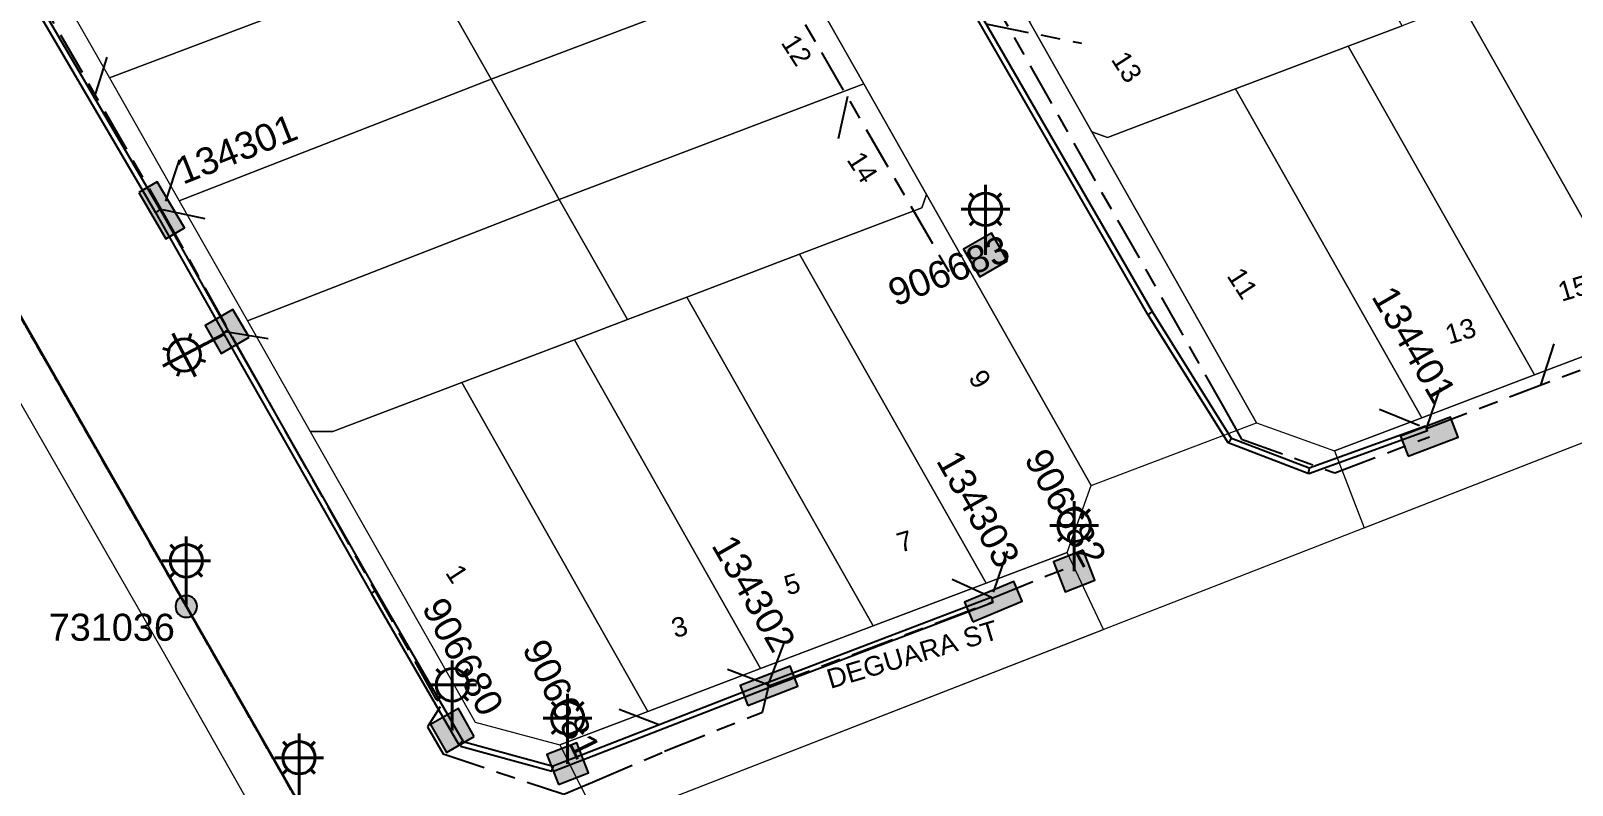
# Model space of a CAD drawing. Header units: metres. Extents: x 303431 to 305438, y 6269401 to 6270518.
# Drawn here: x 304054 to 304196.4, y 6269753.2 to 6269822.8 of the extents above; entities that cross this region are included whole.
import ezdxf
from ezdxf.enums import TextEntityAlignment as Align

# ---------------------------------------------------------------- set-up
doc = ezdxf.new("R2010")
doc.units = ezdxf.units.M
doc.linetypes.add('Cable Exist OH', pattern=[1, 1, 0])
doc.linetypes.add('Cable Exist UG', pattern=[8.2, 4, -1.2, 1.8, -1.2])
doc.layers.get('0').update_dxf_attribs({"color": 6})
doc.layers.add('Cadastre Land Parcels_SP_EXT', color=9, linetype='Continuous', lineweight=5)
doc.layers.add('Cadastre Roads_SP_EXT', color=9, linetype='Continuous', lineweight=5)
for name, color, linetype in [('Duct_SP_EXT', 7, 'Continuous'), ('Equip_SP_SL_EXT', 7, 'Continuous'), ('Mains_HV_EXT', 7, 'Continuous'), ('Mains_LV_EXT', 7, 'Continuous'), ('OH_Details_SP_MISC', 7, 'Continuous'), ('SupportsOH_SP_TR_HV_LV_SL_EXT', 7, 'Continuous'), ('SupportsUG_SP_LV_EXT', 7, 'Continuous'), ('SupportsUG_SP_LV_SL_EXT', 7, 'Continuous'), ('Trench_SP_EXT', 7, 'Continuous')]:
    doc.layers.add(name, color=color, linetype=linetype)
doc.styles.add('COLUMN_LABEL', font='arial.ttf')
doc.styles.add('iecARIAL', font='arial.ttf', dxfattribs={"height": 2})
doc.styles.add('POLE_LABEL', font='arial.ttf')
doc.styles.get("Standard").update_dxf_attribs({"font": 'arial.ttf'})

# ---------------------------------------------------------------- blocks, each defined once
blk = doc.blocks.new('COLUMN_EXT')
blk.add_hatch(color=256).paths.add_polyline_path([(-1.49, 1.48), (-1.49, -1.49), (1.48, -1.49), (1.48, 1.48)])
blk.add_lwpolyline([(-1.49, -1.49), (1.48, -1.49), (1.48, 1.48), (-1.49, 1.48)], close=True)
for tag, height, style, flags, p in [('ASSET_NUM', 2.5, 'COLUMN_LABEL', 8, (2, 2)), ('STRUCTURE_PLANT_NUMBER', 0.2, 'POLE_LABEL', 9, (1.81, 0.03)), ('STREET_CODE', 0.2, 'COLUMN_LABEL', 9, (1.81, -0.2))]:
    blk.add_attdef(tag, text='', height=height, dxfattribs=dict(style=style, flags=flags)).set_placement(p, align=Align.MIDDLE_LEFT)
at = {"flags": 9}
for tag, p in [('COLUMN_TYPE', (1.81, -0.4)), ('OWNED_BY', (1.81, -0.6)), ('STATE', (1.81, -0.8)), ('USAGE', (1.81, -1)), ('LEGEND', (1.81, -1.2)), ('LOCATION', (1.81, -1.4)), ('STREETNAME', (1.81, -1.6)), ('SUBURB', (1.81, -1.8)), ('NOTES', (1.81, -2))]:
    blk.add_attdef(tag, text='', height=0.2, dxfattribs=at).set_placement(p, align=Align.MIDDLE_LEFT)
at = {"flags": 1}
blk.add_attdef('Z', (1.81, -2.35), '', height=0.2, dxfattribs=at)
blk = doc.blocks.new('PILLAR_EXT')
blk.add_hatch(color=256).paths.add_polyline_path([(-2.475, 0.99), (-2.475, -0.99), (2.475, -0.99), (2.475, 0.99)])
blk.add_lwpolyline([(-2.475, -0.99), (2.475, -0.99), (2.475, 0.99), (-2.475, 0.99)], close=True)
at = {"style": 'iecARIAL', "flags": 8}
blk.add_attdef('ASSET_NUM', (1.5, 3.5), '', height=2.5, dxfattribs=at)
for tag, p, flags in [('OWNED_BY', (0, -0.2), 9), ('STATE', (0, -0.4), 9), ('SUPPORT_TYPE', (0, -0.6), 9), ('USAGE', (0, -0.8), 9), ('LEGEND', (0, -1), 9), ('LOCATION', (0, -1.2), 9), ('NOTES', (0, -1.4), 9), ('PARENT', (0, -1.6), 9), ('STREETNAME', (0, -1.8), 9), ('SUBURB', (0, -2), 1)]:
    blk.add_attdef(tag, p, '', height=0.2, dxfattribs=dict(flags=flags))
blk = doc.blocks.new('SL_LANTERN_EXT')
at = {"lineweight": 40}
for p, q in [((0, 1.97), (0, 6.47)), ((-1.46, 5.68), (-1.06, 5.28)), ((1.46, 5.68), (1.06, 5.28)), ((-2.25, 4.22), (2.25, 4.22)), ((-1.46, 2.76), (-1.06, 3.16)), ((1.46, 2.76), (1.06, 3.16)), ((0, 0), (0, 2.72))]:
    blk.add_line(p, q, dxfattribs=at)
blk.add_circle((0, 4.22), 1.5, dxfattribs=at)
at = {"style": 'iecARIAL', "flags": 9}
blk.add_attdef('ASSET_NUM', (1.5, 1.5), '', height=2.5, dxfattribs=at)
for tag, p, height, flags in [('CONSTRUCTED_VOLTAGE', (0.98, -0.65), 0.2, 9), ('CONTROL_TYPE', (0.98, -0.85), 0.2, 9), ('LANTERN_PURPOSE', (0.98, -1.05), 0.2, 9), ('LANTERN_TYPE', (0.98, -1.25), 0.2, 9), ('NO_PHASES', (0.98, -1.45), 0.2, 9), ('LNUMBER', (2.18, -3.25), 2.5, 8), ('OPERATING_VOLTAGE', (0.98, -1.65), 0.2, 9), ('ORIENTATION', (0.98, -1.85), 0.2, 9), ('OWNED_BY', (0.98, -2.05), 0.2, 9), ('STATE', (0.98, -2.25), 0.2, 9), ('USAGE', (0.98, -2.45), 0.2, 9), ('CEXIST', (0.98, -2.65), 0.2, 9), ('CNEW', (0.98, -2.85), 0.2, 9), ('CNUMBER', (0.98, -3.05), 0.2, 9), ('CREMOVE', (0.98, -3.25), 0.2, 9), ('CREPLACE', (0.98, -3.45), 0.2, 9), ('LKINGHEIGHT', (0.98, -3.65), 0.2, 9), ('LBRACKET', (0.98, -3.85), 0.2, 9), ('LBRACKETVOCAB', (0.98, -4.05), 0.2, 9), ('LCATEGORY', (0.98, -4.25), 0.2, 9), ('LCHARGE1', (0.98, -4.45), 0.2, 9), ('LCHARGE1PERCENT', (0.98, -4.65), 0.2, 9), ('LCHARGE2', (0.98, -4.85), 0.2, 9), ('LCHARGE2PERCENT', (0.98, -5.05), 0.2, 9), ('LCHARGE3', (0.98, -5.25), 0.2, 9), ('LCHARGE3PERCENT', (0.98, -5.45), 0.2, 9), ('LEXIST', (0.98, -5.65), 0.2, 9), ('LLAMP', (0.98, -5.85), 0.2, 9), ('LLAMPVOCAB', (0.98, -6.05), 0.2, 9), ('LMAST', (0.98, -6.25), 0.2, 9), ('LMASTVOCAB', (0.98, -6.45), 0.2, 9), ('LNEW', (0.98, -6.65), 0.2, 9), ('LANTNUMBER', (0.98, -6.85), 0.2, 9), ('LOUTREACH', (0.98, -7.25), 0.2, 9), ('LOUTREACHVOCAB', (0.98, -7.45), 0.2, 9), ('LRATECODE', (0.98, -7.65), 0.2, 9), ('LREMOVE', (0.98, -7.85), 0.2, 9), ('LREPLACE', (0.98, -8.05), 0.2, 9), ('LTYPE', (0.98, -8.25), 0.2, 9), ('LTYPEVOCAB', (0.98, -8.45), 0.2, 9), ('LEGEND', (0.98, -8.65), 0.2, 9), ('STREETNAME', (0.98, -9.25), 0.2, 9), ('SUBURB', (0.98, -9.45), 0.2, 1), ('LOCATION', (0.98, -8.85), 0.2, 9), ('NOTES', (0.98, -9.05), 0.2, 9)]:
    blk.add_attdef(tag, p, '', height=height, dxfattribs=dict(flags=flags))
blk = doc.blocks.new('POLE_EXT')
blk.add_hatch(color=256).paths.add_polyline_path([(-1, 0, 1), (1, 0, 1)])
blk.add_lwpolyline([(-1, 0, 1), (1, 0, 1)], format="xyb", close=True)
for tag, height, flags, p in [('pNumber', 2.5, 8, (-17.84, 2.07)), ('OWNED_BY', 0.2, 9, (1.35, -0.4)), ('SPECIAL_USE', 0.2, 9, (1.35, -0.8)), ('STATE', 0.2, 9, (1.35, -1)), ('cLV', 0.2, 9, (1.35, -1.4)), ('PARENT', 0.2, 9, (1.35, -0.6)), ('USAGE', 0.2, 9, (1.35, -1.2)), ('hDepth', 0.2, 9, (1.35, -1.6)), ('hDia', 0.2, 9, (1.35, -1.8)), ('cHV', 0.2, 9, (1.35, -2)), ('LBRACKET', 0.2, 9, (1.35, -2.2)), ('LExisting', 0.2, 9, (1.35, -2.4)), ('LANTNUMBER', 0.2, 9, (1.35, -2.6)), ('LOther', 0.2, 9, (1.35, -2.8)), ('cLinedev', 0.2, 9, (1.35, -3.4)), ('pExisting', 0.2, 9, (1.35, -3.8)), ('LRemove', 0.2, 9, (1.35, -3)), ('LEGEND', 0.2, 9, (1.35, -3.2)), ('LOCATION', 0.2, 9, (1.35, -3.6)), ('PFNUMBER', 0.2, 9, (1.35, -4)), ('NEWPFNUMBER', 0.2, 9, (1.35, -4.2)), ('pFooting', 0.2, 9, (1.35, -4.4)), ('pNew', 0.2, 9, (1.35, -4.6)), ('pRelocate', 0.2, 9, (1.35, -5)), ('pRemove', 0.2, 9, (1.35, -5.2)), ('pReplace', 0.2, 9, (1.35, -5.4)), ('pStay', 0.2, 9, (1.35, -5.6)), ('pType', 0.2, 9, (1.35, -5.8)), ('cspan', 0.2, 9, (1.35, -6)), ('STREETNAME', 0.2, 9, (1.35, -6.2)), ('SUBURB', 0.2, 9, (1.35, -6.4)), ('OPERATED_BY', 0.2, 9, (1.36, -7.01)), ('NOTES', 0.2, 9, (1.35, -6.6)), ('MAINTAINED_BY', 0.2, 9, (1.36, -6.81))]:
    blk.add_attdef(tag, text='', height=height, dxfattribs=dict(flags=flags)).set_placement(p, align=Align.MIDDLE_LEFT)
at = {"style": 'POLE_LABEL'}
for tag, height, flags, p in [('ASSET_NUM', 2.5, 8, (2, 2)), ('STRUCTURE_PLANT_NUMBER', 0.2, 9, (1.35, 0.03)), ('STREET_CODE', 0.2, 9, (1.35, -0.2))]:
    blk.add_attdef(tag, text='', height=height, dxfattribs=dict(at, flags=flags)).set_placement(p, align=Align.MIDDLE_LEFT)
at = {"flags": 1}
blk.add_attdef('Z', (1.35, -7.33), '', height=0.2, dxfattribs=at)

msp = doc.modelspace()

# ---------------------------------------------------------------- linework, layer by layer
at = {"layer": 'Cadastre Land Parcels_SP_EXT', "linetype": 'Continuous'}
for points in [[(304431.63401, 6269824.992), (304407.48396, 6269866.55002), (304237.641, 6269800.45797), (304101.632, 6269747.45796), (304140.32496, 6269679.30501), (304376.70499, 6269794.21497), (304389.62902, 6269815.065), (304431.63401, 6269824.992)], [(304431.63401, 6269824.992), (304407.48396, 6269866.55002), (304237.641, 6269800.45797), (304101.632, 6269747.45796), (304140.32496, 6269679.30501), (304376.70499, 6269794.21497), (304389.62902, 6269815.065), (304431.63401, 6269824.992)], [(304090.27243, 6269829.46154), (304083.48097, 6269841.45482), (304054.42157, 6269830.54053), (304061.27433, 6269818.47985), (304090.27243, 6269829.46154)], [(304090.27243, 6269829.46154), (304083.48097, 6269841.45482), (304054.42157, 6269830.54053), (304061.27433, 6269818.47985), (304090.27243, 6269829.46154)], [(304124.7059, 6269829.03269), (304118.41909, 6269840.1353), (304090.27243, 6269829.46154), (304096.56021, 6269818.35893), (304124.7059, 6269829.03269)], [(304124.7059, 6269829.03269), (304118.41909, 6269840.1353), (304090.27243, 6269829.46154), (304096.56021, 6269818.35893), (304124.7059, 6269829.03269)], [(304165.34447, 6269817.4726), (304175.76003, 6269821.42425), (304180.72194, 6269823.306), (304174.43266, 6269834.40861), (304146.2663, 6269823.72566), (304152.05632, 6269813.50099), (304153.49853, 6269812.97947), (304165.34447, 6269817.4726)], [(304165.34447, 6269817.4726), (304175.76003, 6269821.42425), (304180.72194, 6269823.306), (304174.43266, 6269834.40861), (304146.2663, 6269823.72566), (304152.05632, 6269813.50099), (304153.49853, 6269812.97947), (304165.34447, 6269817.4726)], [(304096.56021, 6269818.35893), (304090.27243, 6269829.46154), (304061.27433, 6269818.47985), (304067.72517, 6269807.12699), (304096.56021, 6269818.35893)], [(304096.56021, 6269818.35893), (304090.27243, 6269829.46154), (304061.27433, 6269818.47985), (304067.72517, 6269807.12699), (304096.56021, 6269818.35893)], [(304130.99279, 6269817.9291), (304124.7059, 6269829.03269), (304096.56021, 6269818.35893), (304102.84711, 6269807.2564), (304130.99279, 6269817.9291)], [(304130.99279, 6269817.9291), (304124.7059, 6269829.03269), (304096.56021, 6269818.35893), (304102.84711, 6269807.2564), (304130.99279, 6269817.9291)], [(304213.79208, 6269798.9413), (304196.59107, 6269829.32551), (304186.17559, 6269825.37386), (304203.37652, 6269794.99168), (304213.79208, 6269798.9413)], [(304213.79208, 6269798.9413), (304196.59107, 6269829.32551), (304186.17559, 6269825.37386), (304203.37652, 6269794.99168), (304213.79208, 6269798.9413)], [(304203.37652, 6269794.99168), (304186.17559, 6269825.37386), (304180.72194, 6269823.306), (304175.76003, 6269821.42425), (304192.96095, 6269791.04207), (304203.37652, 6269794.99168)], [(304203.37652, 6269794.99168), (304186.17559, 6269825.37386), (304180.72194, 6269823.306), (304175.76003, 6269821.42425), (304192.96095, 6269791.04207), (304203.37652, 6269794.99168)], [(304192.96095, 6269791.04207), (304175.76003, 6269821.42425), (304165.34447, 6269817.4726), (304182.54459, 6269787.09245), (304192.96095, 6269791.04207)], [(304192.96095, 6269791.04207), (304175.76003, 6269821.42425), (304165.34447, 6269817.4726), (304182.54459, 6269787.09245), (304192.96095, 6269791.04207)], [(304102.84711, 6269807.2564), (304096.56021, 6269818.35893), (304067.72517, 6269807.12699), (304074.02762, 6269796.03763), (304102.84711, 6269807.2564)], [(304102.84711, 6269807.2564), (304096.56021, 6269818.35893), (304067.72517, 6269807.12699), (304074.02762, 6269796.03763), (304102.84711, 6269807.2564)], [(304114.61725, 6269798.23322), (304125.0526, 6269802.19026), (304136.33506, 6269806.46998), (304136.78203, 6269807.70442), (304130.99279, 6269817.9291), (304102.84711, 6269807.2564), (304109.134, 6269796.15281), (304114.61725, 6269798.23322)], [(304114.61725, 6269798.23322), (304125.0526, 6269802.19026), (304136.33506, 6269806.46998), (304136.78203, 6269807.70442), (304130.99279, 6269817.9291), (304102.84711, 6269807.2564), (304109.134, 6269796.15281), (304114.61725, 6269798.23322)], [(304165.34447, 6269817.4726), (304153.49853, 6269812.97947), (304152.05632, 6269813.50099), (304167.27091, 6269786.63268), (304174.47355, 6269784.03119), (304182.54459, 6269787.09245), (304165.34447, 6269817.4726)], [(304165.34447, 6269817.4726), (304153.49853, 6269812.97947), (304152.05632, 6269813.50099), (304167.27091, 6269786.63268), (304174.47355, 6269784.03119), (304182.54459, 6269787.09245), (304165.34447, 6269817.4726)], [(304094.77801, 6269715.13096), (304066.27802, 6269765.44504), (304039.29099, 6269812.391), (303887.23496, 6269732.77796), (303913.42001, 6269683.88603), (303939.73404, 6269634.54096), (304094.77801, 6269715.13096)], [(304094.77801, 6269715.13096), (304066.27802, 6269765.44504), (304039.29099, 6269812.391), (303887.23496, 6269732.77796), (303913.42001, 6269683.88603), (303939.73404, 6269634.54096), (304094.77801, 6269715.13096)], [(304093.8325, 6269790.34768), (304104.24797, 6269794.29933), (304109.134, 6269796.15281), (304102.84711, 6269807.2564), (304074.02762, 6269796.03763), (304079.8316, 6269785.82329), (304081.92641, 6269785.83035), (304093.8325, 6269790.34768)], [(304093.8325, 6269790.34768), (304104.24797, 6269794.29933), (304109.134, 6269796.15281), (304102.84711, 6269807.2564), (304074.02762, 6269796.03763), (304079.8316, 6269785.82329), (304081.92641, 6269785.83035), (304093.8325, 6269790.34768)], [(304149.76542, 6269774.65716), (304151.99661, 6269780.83514), (304136.78203, 6269807.70442), (304136.33506, 6269806.46998), (304125.0526, 6269802.19026), (304142.27843, 6269771.81665), (304149.76542, 6269774.65716)], [(304149.76542, 6269774.65716), (304151.99661, 6269780.83514), (304136.78203, 6269807.70442), (304136.33506, 6269806.46998), (304125.0526, 6269802.19026), (304142.27843, 6269771.81665), (304149.76542, 6269774.65716)], [(304142.27843, 6269771.81665), (304125.0526, 6269802.19026), (304114.61725, 6269798.23322), (304131.86384, 6269767.865), (304142.27843, 6269771.81665)], [(304142.27843, 6269771.81665), (304125.0526, 6269802.19026), (304114.61725, 6269798.23322), (304131.86384, 6269767.865), (304142.27843, 6269771.81665)], [(304131.86384, 6269767.865), (304114.61725, 6269798.23322), (304109.134, 6269796.15281), (304104.24797, 6269794.29933), (304121.44837, 6269763.91432), (304131.86384, 6269767.865)], [(304131.86384, 6269767.865), (304114.61725, 6269798.23322), (304109.134, 6269796.15281), (304104.24797, 6269794.29933), (304121.44837, 6269763.91432), (304131.86384, 6269767.865)], [(304121.44837, 6269763.91432), (304104.24797, 6269794.29933), (304093.8325, 6269790.34768), (304111.03298, 6269759.96162), (304121.44837, 6269763.91432)], [(304121.44837, 6269763.91432), (304104.24797, 6269794.29933), (304093.8325, 6269790.34768), (304111.03298, 6269759.96162), (304121.44837, 6269763.91432)], [(304093.8325, 6269790.34768), (304081.92641, 6269785.83035), (304079.8316, 6269785.82329), (304095.08497, 6269758.97971), (304102.90505, 6269756.87828), (304111.03298, 6269759.96162), (304093.8325, 6269790.34768)], [(304093.8325, 6269790.34768), (304081.92641, 6269785.83035), (304079.8316, 6269785.82329), (304095.08497, 6269758.97971), (304102.90505, 6269756.87828), (304111.03298, 6269759.96162), (304093.8325, 6269790.34768)]]:
    msp.add_lwpolyline(points, close=True, dxfattribs=at)
at = {"layer": 'Cadastre Roads_SP_EXT', "linetype": 'Continuous'}
for points in [[(304167.27091, 6269786.63267), (304152.05627, 6269813.50093), (304146.26624, 6269823.72558), (304139.98028, 6269834.82924), (304133.69335, 6269845.93192), (304126.90105, 6269857.92719), (304120.10963, 6269869.92053), (304113.05242, 6269882.38577), (304105.55711, 6269895.62183), (304088.73602, 6269892.5683), (304098.04459, 6269876.11924), (304104.8361, 6269864.12493), (304111.62751, 6269852.13063), (304118.41902, 6269840.13535), (304124.70595, 6269829.03276), (304130.99279, 6269817.92911), (304136.78202, 6269807.70445), (304151.99666, 6269780.83513), (304167.27091, 6269786.63267)], [(304224.62805, 6269795.38677), (304221.3814, 6269801.82064), (304213.79205, 6269798.94125), (304203.37657, 6269794.99169), (304192.96099, 6269791.04204), (304182.54462, 6269787.09247), (304174.47357, 6269784.03118), (304177.23692, 6269776.92009), (304224.62805, 6269795.38677)], [(304153.13201, 6269767.52666), (304149.76544, 6269774.65717), (304142.27844, 6269771.81664), (304131.86384, 6269767.86505), (304121.44835, 6269763.91433), (304111.03295, 6269759.96168), (304102.90503, 6269756.87822), (304106.64919, 6269749.41232), (304153.13201, 6269767.52666)]]:
    msp.add_lwpolyline(points, close=True, dxfattribs=at)
at = {"layer": 'Duct_SP_EXT'}
for p, q in [((304038.66092, 6269852.86294), (304065.94858, 6269806.29391)), ((304038.24678, 6269852.62027), (304065.53444, 6269806.05124)), ((304157.24849, 6269796.64018), (304135.94144, 6269833.55208)), ((304157.66013, 6269796.8872), (304136.35716, 6269833.79204)), ((304065.53241, 6269806.05479), (304065.74151, 6269806.17258)), ((304065.53241, 6269806.05479), (304071.83218, 6269794.8709)), ((304065.53444, 6269806.05124), (304065.74151, 6269806.17258)), ((304065.94858, 6269806.29391), (304065.74151, 6269806.17258)), ((304065.95062, 6269806.29037), (304065.74151, 6269806.17258)), ((304065.95062, 6269806.29037), (304072.2504, 6269795.10647)), ((304157.24849, 6269796.64018), (304157.45431, 6269796.76369)), ((304164.64508, 6269784.77513), (304157.24849, 6269796.64018)), ((304157.66013, 6269796.8872), (304157.45431, 6269796.76369)), ((304164.96702, 6269785.16605), (304157.66013, 6269796.8872)), ((304071.79194, 6269794.94233), (304072.00055, 6269795.061)), ((304071.79194, 6269794.94233), (304085.47566, 6269770.88728)), ((304071.83218, 6269794.8709), (304072.04129, 6269794.98868)), ((304072.20916, 6269795.17966), (304072.00055, 6269795.061)), ((304072.2504, 6269795.10647), (304072.04129, 6269794.98868)), ((304072.20916, 6269795.17966), (304085.89288, 6269771.12461)), ((304183.06994, 6269785.87705), (304172.12388, 6269781.9216)), ((304182.90681, 6269786.32848), (304172.12842, 6269782.43362)), ((304182.90681, 6269786.32848), (304182.98837, 6269786.10276)), ((304183.06994, 6269785.87705), (304182.98837, 6269786.10276)), ((304164.64508, 6269784.77513), (304164.80605, 6269784.97059)), ((304172.12388, 6269781.9216), (304164.64508, 6269784.77513)), ((304164.96702, 6269785.16605), (304164.80605, 6269784.97059)), ((304172.12842, 6269782.43362), (304164.96702, 6269785.16605)), ((304172.12388, 6269781.9216), (304172.12615, 6269782.17761)), ((304172.12842, 6269782.43362), (304172.12615, 6269782.17761)), ((304085.47566, 6269770.88728), (304085.68427, 6269771.00594)), ((304085.47566, 6269770.88728), (304085.47607, 6269770.88655)), ((304085.47607, 6269770.88655), (304085.68427, 6269771.00594)), ((304085.47607, 6269770.88655), (304093.54359, 6269756.93127)), ((304085.89247, 6269771.12534), (304085.68427, 6269771.00594)), ((304085.89288, 6269771.12461), (304085.68427, 6269771.00594)), ((304085.89288, 6269771.12461), (304085.89247, 6269771.12534)), ((304085.89247, 6269771.12534), (304093.95915, 6269757.17151)), ((304122.09217, 6269762.64949), (304142.76145, 6269770.51659)), ((304122.26291, 6269762.20089), (304142.9322, 6269770.06798)), ((304142.76145, 6269770.51659), (304142.84682, 6269770.29228)), ((304142.9322, 6269770.06798), (304142.84682, 6269770.29228)), ((304102.1312, 6269754.8908), (304122.04473, 6269762.63048)), ((304102.30509, 6269754.4434), (304122.21862, 6269762.18308)), ((304122.04473, 6269762.63048), (304122.13168, 6269762.40678)), ((304122.09217, 6269762.64949), (304122.17754, 6269762.42519)), ((304122.21862, 6269762.18308), (304122.13168, 6269762.40678)), ((304122.26291, 6269762.20089), (304122.17754, 6269762.42519)), ((304093.54359, 6269756.93127), (304093.75137, 6269757.05139)), ((304093.72111, 6269756.75392), (304093.78472, 6269756.98534)), ((304093.72111, 6269756.75392), (304102.15453, 6269754.43569)), ((304093.95915, 6269757.17151), (304093.75137, 6269757.05139)), ((304093.84833, 6269757.21675), (304093.78472, 6269756.98534)), ((304093.84833, 6269757.21675), (304102.28176, 6269754.89852)), ((304102.1312, 6269754.8908), (304102.21815, 6269754.6671)), ((304102.15453, 6269754.43569), (304102.21815, 6269754.6671)), ((304102.28176, 6269754.89852), (304102.21815, 6269754.6671)), ((304102.30509, 6269754.4434), (304102.21815, 6269754.6671))]:
    msp.add_line(p, q, dxfattribs=at)
at = {"layer": 'Mains_HV_EXT', "linetype": 'Cable Exist OH'}
msp.add_lwpolyline([(304154.38712, 6269622.22995), (304120.67402, 6269678.27105), (304044.64377, 6269811.09739)], dxfattribs=at)
msp.add_lwpolyline([(304154.38712, 6269622.22995), (304120.67402, 6269678.27105), (304044.64377, 6269811.09739)], dxfattribs=at)
at = {"layer": 'Mains_LV_EXT', "linetype": 'Cable Exist UG'}
for points in [[(304039.29703, 6269852.98262), (304041.42287, 6269854.24934), (304041.42287, 6269854.24934), (304045.36321, 6269847.62306), (304044.37793, 6269843.68388), (304044.37793, 6269843.68388), (304044.37793, 6269843.68388), (304044.37793, 6269843.68388), (304044.37793, 6269843.68388), (304052.64215, 6269829.57296), (304066.09846, 6269806.26324)], [(304039.29703, 6269852.98262), (304041.42287, 6269854.24934), (304041.42287, 6269854.24934), (304045.36321, 6269847.62306), (304044.37793, 6269843.68388), (304044.37793, 6269843.68388), (304044.37793, 6269843.68388), (304044.37793, 6269843.68388), (304044.37793, 6269843.68388), (304052.64215, 6269829.57296), (304066.09846, 6269806.26324)], [(304138.26634, 6269833.86496), (304164.04651, 6269788.39857), (304164.04651, 6269788.39857), (304165.90343, 6269785.12358), (304174.51169, 6269781.99882), (304183.2611, 6269785.34254)], [(304138.26634, 6269833.86496), (304164.04651, 6269788.39857), (304164.04651, 6269788.39857), (304165.90343, 6269785.12358), (304174.51169, 6269781.99882), (304183.2611, 6269785.34254)], [(304066.09846, 6269806.26324), (304066.09846, 6269806.26324), (304066.09846, 6269806.26324), (304073.47851, 6269793.02773), (304073.47851, 6269793.02773), (304073.47851, 6269793.02773), (304081.44455, 6269778.86113), (304081.44455, 6269778.86113), (304091.84501, 6269760.37735), (304090.66201, 6269758.54587), (304090.66201, 6269758.54587), (304092.11144, 6269756.03889), (304103.27139, 6269752.31629), (304105.91342, 6269753.41563), (304112.58177, 6269756.28355), (304112.58177, 6269756.28355), (304121.62638, 6269759.9103), (304122.22372, 6269762.31852)], [(304066.09846, 6269806.26324), (304066.09846, 6269806.26324), (304066.09846, 6269806.26324), (304073.47851, 6269793.02773), (304073.47851, 6269793.02773), (304073.47851, 6269793.02773), (304081.44455, 6269778.86113), (304081.44455, 6269778.86113), (304091.84501, 6269760.37735), (304090.66201, 6269758.54587), (304090.66201, 6269758.54587), (304092.11144, 6269756.03889), (304103.27139, 6269752.31629), (304105.91342, 6269753.41563), (304112.58177, 6269756.28355), (304112.58177, 6269756.28355), (304121.62638, 6269759.9103), (304122.22372, 6269762.31852)], [(304122.22372, 6269762.31852), (304142.94622, 6269770.1043)], [(304122.22372, 6269762.31852), (304142.94622, 6269770.1043)]]:
    msp.add_lwpolyline(points, dxfattribs=at)
at = {"layer": 'Mains_LV_EXT', "linetype": 'Cable Exist OH'}
msp.add_lwpolyline([(304078.79602, 6269751.46904), (304045.91214, 6269808.9479)], dxfattribs=at)
at = {"layer": 'OH_Details_SP_MISC', "color": 7, "linetype": 'Continuous', "flags": 128}
msp.add_lwpolyline([(304045.89885, 6269808.93138), (304078.796, 6269751.46904), (304104.0639, 6269707.2202)], dxfattribs=at)
at = {"layer": 'Trench_SP_EXT', "linetype": 'Cable Exist UG'}
for points in [[(304122.96608, 6269827.91362), (304139.31186, 6269799.77252)], [(304142.25512, 6269823.4827), (304151.10449, 6269821.68746)], [(304059.85198, 6269816.5949), (304061.37342, 6269821.31422)], [(304129.47329, 6269816.76655), (304128.47146, 6269812.13975)], [(304067.70955, 6269810.90874), (304066.19072, 6269806.33921), (304070.912, 6269805.30784)], [(304072.00056, 6269795.06103), (304076.62116, 6269794.31643)], [(304193.55644, 6269790.1154), (304195.00241, 6269794.65165)], [(304182.98836, 6269786.10275), (304203.8083, 6269794.00796)], [(304178.63527, 6269787.88958), (304182.98836, 6269786.10275), (304184.49422, 6269790.57177)], [(304144.23603, 6269774.76078), (304142.78125, 6269770.49824), (304138.61987, 6269772.38802)], [(304142.90778, 6269770.47083), (304150.22225, 6269773.4216)], [(304123.63816, 6269766.36321), (304122.13174, 6269762.40669), (304117.89791, 6269764.03574)], [(304112.12528, 6269758.6941), (304107.58845, 6269760.44536)]]:
    msp.add_lwpolyline(points, dxfattribs=at)

# ---------------------------------------------------------------- block references
at = {"layer": 'Equip_SP_SL_EXT'}
for p in [(304142.2298, 6269802.12648), (304142.22981, 6269802.12645), (304150.42194, 6269772.93015), (304150.42197, 6269772.93018), (304068.37758, 6269769.65918), (304092.95943, 6269758.20006), (304092.95947, 6269758.20011), (304103.6174, 6269755.13436), (304103.61744, 6269755.13435), (304078.796, 6269751.46904)]:
    msp.add_blockref('SL_LANTERN_EXT', p, dxfattribs=at)
at = {"layer": 'Equip_SP_SL_EXT', "rotation": 117.7926811273029}
msp.add_blockref('SL_LANTERN_EXT', (304071.92232, 6269794.8594), dxfattribs=at)
at = {"layer": 'SupportsOH_SP_TR_HV_LV_SL_EXT'}
ref = msp.add_blockref('POLE_EXT', (304068.37758, 6269769.65918), dxfattribs=at)
ref.add_attrib('ASSET_NUM', '731036', dxfattribs={"layer": '0', "height": 2.5, "rotation": 359.9617403, "style": 'POLE_LABEL'}).set_placement((304067.32368, 6269768.98653), align=Align.TOP_RIGHT)
at = {"layer": 'SupportsUG_SP_LV_EXT'}
ref = msp.add_blockref('PILLAR_EXT', (304066.09853, 6269806.2632), dxfattribs=dict(at, rotation=300.4106589893092))
ref.add_attrib('ASSET_NUM', '134301', dxfattribs={"layer": '0', "height": 2.5, "rotation": 21.6843373, "style": 'iecARIAL'}).set_placement((304067.59853, 6269809.7632), align=Align.MIDDLE_LEFT)
ref = msp.add_blockref('PILLAR_EXT', (304183.26109, 6269785.34252), dxfattribs=dict(at, rotation=21.00172925003385))
ref.add_attrib('ASSET_NUM', '134401', dxfattribs={"layer": '0', "height": 2.5, "rotation": 300.0746312, "style": 'iecARIAL'}).set_placement((304184.76109, 6269788.84252), align=Align.MIDDLE_RIGHT)
ref = msp.add_blockref('PILLAR_EXT', (304183.26111, 6269785.34248), dxfattribs=dict(at, rotation=21.00172925003385))
ref.add_attrib('ASSET_NUM', '134401', dxfattribs={"layer": '0', "height": 2.5, "rotation": 300.0746312, "style": 'iecARIAL'}).set_placement((304184.76111, 6269788.84248), align=Align.MIDDLE_RIGHT)
ref = msp.add_blockref('PILLAR_EXT', (304142.94623, 6269770.10429), dxfattribs=dict(at, rotation=22.81486461109315))
ref.add_attrib('ASSET_NUM', '134303', dxfattribs={"layer": '0', "height": 2.5, "rotation": 299.5074884, "style": 'iecARIAL'}).set_placement((304144.44623, 6269773.60429), align=Align.MIDDLE_RIGHT)
ref = msp.add_blockref('PILLAR_EXT', (304142.94628, 6269770.10431), dxfattribs=dict(at, rotation=22.81486461109315))
ref.add_attrib('ASSET_NUM', '134303', dxfattribs={"layer": '0', "height": 2.5, "rotation": 299.5074884, "style": 'iecARIAL'}).set_placement((304144.44628, 6269773.60431), align=Align.MIDDLE_RIGHT)
ref = msp.add_blockref('PILLAR_EXT', (304122.22372, 6269762.31852), dxfattribs=dict(at, rotation=21.1053370589646))
ref.add_attrib('ASSET_NUM', '134302', dxfattribs={"layer": '0', "height": 2.5, "rotation": 299.7715666, "style": 'iecARIAL'}).set_placement((304123.72372, 6269765.81852), align=Align.MIDDLE_RIGHT)
ref = msp.add_blockref('PILLAR_EXT', (304122.22373, 6269762.31847), dxfattribs=dict(at, rotation=21.1053370589646))
ref.add_attrib('ASSET_NUM', '134302', dxfattribs={"layer": '0', "height": 2.5, "rotation": 299.7715666, "style": 'iecARIAL'}).set_placement((304123.72373, 6269765.81847), align=Align.MIDDLE_RIGHT)
at = {"layer": 'SupportsUG_SP_LV_SL_EXT'}
ref = msp.add_blockref('COLUMN_EXT', (304142.22977, 6269802.12647), dxfattribs=dict(at, rotation=120.0586062136976))
ref.add_attrib('ASSET_NUM', '906683', dxfattribs={"layer": '0', "height": 2.5, "rotation": 22.0867857, "style": 'COLUMN_LABEL'}).set_placement((304144.22977, 6269802.87647), align=Align.MIDDLE_RIGHT)
ref = msp.add_blockref('COLUMN_EXT', (304142.22978, 6269802.12643), dxfattribs=dict(at, rotation=120.0586062136976))
ref.add_attrib('ASSET_NUM', '906683', dxfattribs={"layer": '0', "height": 2.5, "rotation": 22.0867857, "style": 'COLUMN_LABEL'}).set_placement((304144.22978, 6269802.87643), align=Align.MIDDLE_RIGHT)
at = {"layer": 'SupportsUG_SP_LV_SL_EXT', "rotation": 120.0575879882648}
msp.add_blockref('COLUMN_EXT', (304072.14318, 6269795.06496), dxfattribs=at)
at = {"layer": 'SupportsUG_SP_LV_SL_EXT'}
ref = msp.add_blockref('COLUMN_EXT', (304150.42196, 6269772.93019), dxfattribs=dict(at, rotation=201.3186413602636))
ref.add_attrib('ASSET_NUM', '906682', dxfattribs={"layer": '0', "height": 2.5, "rotation": 298.5269212, "style": 'COLUMN_LABEL'}).set_placement((304152.42196, 6269773.68019), align=Align.MIDDLE_RIGHT)
ref = msp.add_blockref('COLUMN_EXT', (304150.42197, 6269772.93019), dxfattribs=dict(at, rotation=201.3186413602636))
ref.add_attrib('ASSET_NUM', '906682', dxfattribs={"layer": '0', "height": 2.5, "rotation": 298.5269212, "style": 'COLUMN_LABEL'}).set_placement((304152.42197, 6269773.68019), align=Align.MIDDLE_RIGHT)
ref = msp.add_blockref('COLUMN_EXT', (304092.95947, 6269758.20011), dxfattribs=dict(at, rotation=119.6490242285007))
ref.add_attrib('ASSET_NUM', '906680', dxfattribs={"layer": '0', "height": 2.5, "rotation": 298.3283844, "style": 'COLUMN_LABEL'}).set_placement((304094.95947, 6269758.95011), align=Align.BOTTOM_RIGHT)
ref = msp.add_blockref('COLUMN_EXT', (304092.95949, 6269758.20013), dxfattribs=dict(at, rotation=119.6490242285007))
ref.add_attrib('ASSET_NUM', '906680', dxfattribs={"layer": '0', "height": 2.5, "rotation": 298.3283844, "style": 'COLUMN_LABEL'}).set_placement((304094.95949, 6269758.95013), align=Align.BOTTOM_RIGHT)
ref = msp.add_blockref('COLUMN_EXT', (304103.61739, 6269755.13436), dxfattribs=dict(at, rotation=21.31526644230511))
ref.add_attrib('ASSET_NUM', '906681', dxfattribs={"layer": '0', "height": 2.5, "rotation": 296.0696666, "style": 'COLUMN_LABEL'}).set_placement((304105.61739, 6269755.88436), align=Align.MIDDLE_RIGHT)
ref = msp.add_blockref('COLUMN_EXT', (304103.61743, 6269755.13436), dxfattribs=dict(at, rotation=21.31526644230511))
ref.add_attrib('ASSET_NUM', '906681', dxfattribs={"layer": '0', "height": 2.5, "rotation": 296.0696666, "style": 'COLUMN_LABEL'}).set_placement((304105.61743, 6269755.88436), align=Align.MIDDLE_RIGHT)

# ---------------------------------------------------------------- texts
at = {"layer": 'Cadastre Land Parcels_SP_EXT'}
for s, rotation, p in [('12', 302.8376695, (304123.27225, 6269821.74522)), ('13', 302.8414649, (304153.77769, 6269820.1951)), ('14', 302.8375758, (304129.35423, 6269810.92586)), ('11', 302.8409559, (304164.47286, 6269800.20953)), ('15', 16.5709308, (304195.46135, 6269797.79891)), ('13', 16.5696905, (304185.04537, 6269793.84923)), ('9', 302.8400007, (304140.58987, 6269790.77184)), ('7', 16.5805092, (304134.3592, 6269774.61931)), ('1', 302.9334236, (304092.25715, 6269772.7842)), ('5', 16.5750995, (304123.94622, 6269770.66963)), ('3', 16.5834364, (304113.53323, 6269766.71996))]:
    msp.add_text(s, height=1.8, rotation=rotation, dxfattribs=at).set_placement(p)
at = {"layer": 'Cadastre Roads_SP_EXT'}
msp.add_text('DEGUARA ST', height=1.8, rotation=16.5750995, dxfattribs=at).set_placement((304127.89633, 6269762.03833))

doc.saveas('drawing.dxf')
